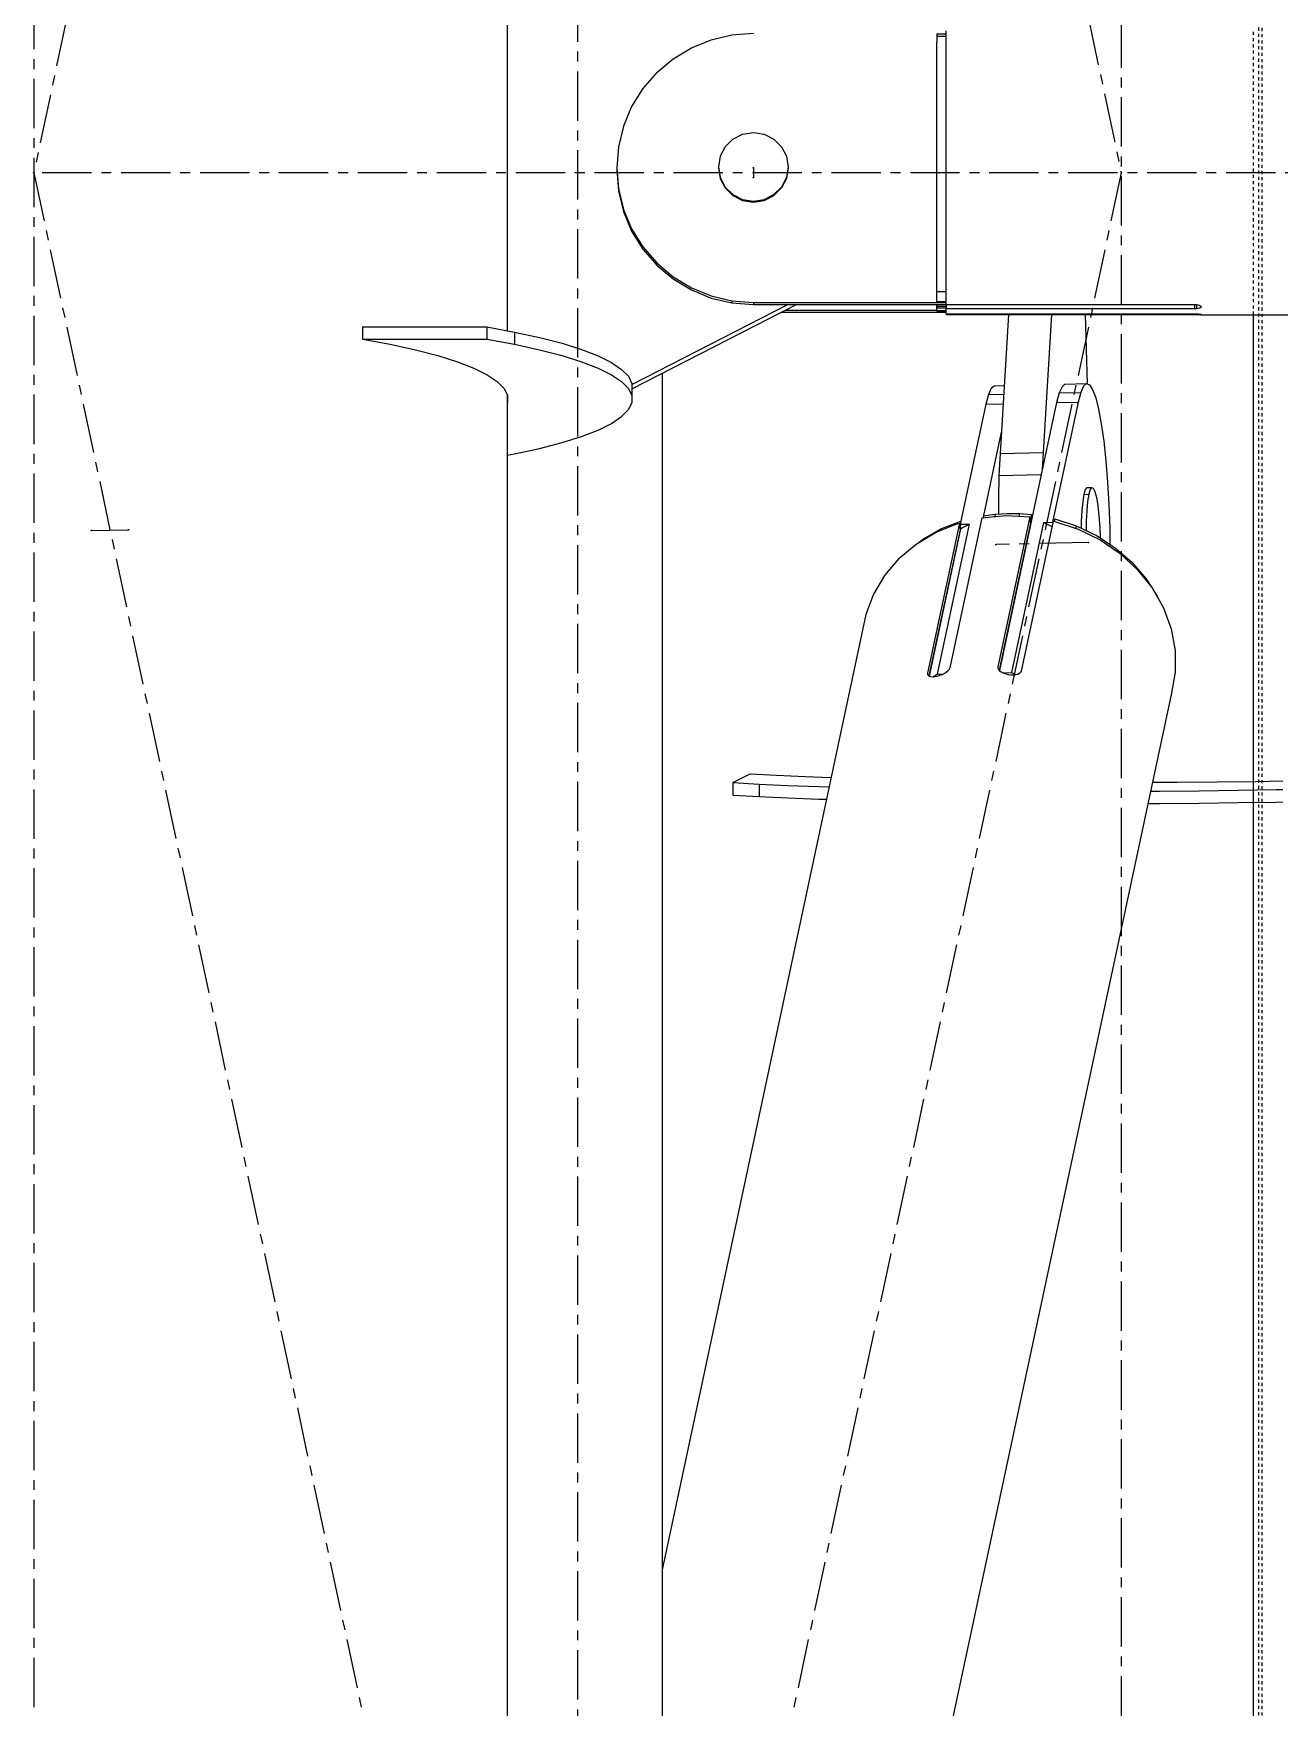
# Model space of a CAD drawing. Header units: millimetres. Extents: x 5143 to 30813, y 232 to 21408.
# Drawn here: x 22899.9 to 23100.5, y 16313.3 to 16582.7 of the extents above; entities that cross this region are included whole.
import ezdxf

# ---------------------------------------------------------------- set-up
doc = ezdxf.new("R2010")
doc.units = ezdxf.units.MM
doc.header["$LTSCALE"] = 0.25
for name, pattern in [('CENTER', [50.8, 31.75, -6.35, 6.35, -6.35]), ('XKITLINE00', [0]), ('XKITLINE02', [4, 2, -2])]:
    doc.linetypes.add(name, pattern=pattern)

msp = doc.modelspace()

# ---------------------------------------------------------------- linework, layer by layer
at = {"color": 8, "linetype": 'CENTER'}
for p, q in [((22900, 17654.86), (22900, 16010.75)), ((22900, 17380.27), (23075, 16560.27)), ((22987.5, 16970.27), (22900, 16560.27)), ((22987.5, 16970.27), (22987.5, 16150.27)), ((23075, 16877.2), (23075, 15209.12)), ((23015.8, 16561.06), (23015.8, 16559.49)), ((23429.99, 16560.28), (22900, 16560.27)), ((22900, 16560.27), (22987.5, 16150.27)), ((23075, 16560.27), (22900, 15740.27)), ((22909.29, 16502.7), (22915.24, 16502.83)), ((23069.7, 16500.77), (23054.83, 16500.44))]:
    msp.add_line(p, q, dxfattribs=at)
at = {"color": 3, "linetype": 'XKITLINE02'}
for p, q in [((23097.15, 16090.12), (23097.15, 17150.24)), ((23097.68, 16090.06), (23097.68, 17150.18)), ((23096.3, 16537.43), (23096.3, 16583.12))]:
    msp.add_line(p, q, dxfattribs=at)
at = {"color": 8, "linetype": 'XKITLINE00'}
for p, q in [((22976.2, 16590.16), (22976.2, 16534.85)), ((23009, 16581.66), (23012.35, 16582.46)), ((23012.35, 16582.46), (23015.8, 16582.72)), ((23045.3, 16582.61), (23046.8, 16582.61)), ((23045.3, 16582.61), (23045.3, 16582.22)), ((23046.8, 16574.99), (23046.8, 16583.07)), ((23002.86, 16578.59), (23005.81, 16580.36)), ((23005.81, 16580.36), (23009, 16581.66)), ((23045.3, 16582.22), (23046.8, 16582.22)), ((23045.3, 16582.22), (23045.3, 16581.26)), ((23045.3, 16539.55), (23045.3, 16581.26)), ((23000.24, 16576.38), (23002.86, 16578.59)), ((23000.24, 16576.38), (22998, 16573.79)), ((23046.8, 16539.09), (23046.8, 16574.99)), ((22998, 16573.79), (22996.19, 16570.9)), ((22996.19, 16570.9), (22994.87, 16567.76)), ((22994.87, 16567.76), (22994.07, 16564.45)), ((23012.5, 16565.66), (23014.06, 16566.45)), ((23014.06, 16566.45), (23015.8, 16566.72)), ((23015.8, 16566.72), (23017.53, 16566.45)), ((23017.53, 16566.45), (23019.09, 16565.66)), ((22994.07, 16564.45), (22993.8, 16561.06)), ((23011.26, 16564.44), (23010.47, 16562.91)), ((23011.26, 16564.44), (23012.5, 16565.66)), ((23019.09, 16565.66), (23020.33, 16564.44)), ((23020.33, 16564.44), (23021.12, 16562.91)), ((22993.8, 16561.06), (22993.8, 16560.71)), ((22993.8, 16561.06), (22994.07, 16557.68)), ((23010.47, 16562.91), (23010.2, 16561.2)), ((23010.2, 16561.2), (23010.2, 16561.06)), ((23010.2, 16561.2), (23010.47, 16559.5)), ((23010.2, 16561.06), (23010.47, 16559.36)), ((23021.12, 16562.91), (23021.4, 16561.2)), ((23021.4, 16561.2), (23021.12, 16559.5)), ((23021.4, 16561.06), (23021.12, 16559.36)), ((23021.4, 16561.2), (23021.4, 16561.06)), ((22993.8, 16560.71), (22994.07, 16557.33)), ((23010.47, 16559.5), (23011.26, 16557.96)), ((23010.47, 16559.36), (23011.26, 16557.82)), ((23021.12, 16559.5), (23020.33, 16557.96)), ((23021.12, 16559.36), (23020.33, 16557.82)), ((22994.07, 16557.68), (22994.87, 16554.37)), ((22994.07, 16557.33), (22994.87, 16554.02)), ((23011.26, 16557.96), (23012.5, 16556.74)), ((23011.26, 16557.82), (23012.5, 16556.6)), ((23012.5, 16556.74), (23014.06, 16555.96)), ((23012.5, 16556.6), (23014.06, 16555.82)), ((23014.06, 16555.96), (23015.8, 16555.69)), ((23014.06, 16555.82), (23015.8, 16555.55)), ((23015.8, 16555.69), (23017.53, 16555.96)), ((23015.8, 16555.55), (23017.53, 16555.82)), ((23015.8, 16555.69), (23015.8, 16555.55)), ((23017.53, 16555.96), (23019.09, 16556.74)), ((23017.53, 16555.82), (23019.09, 16556.6)), ((23019.09, 16556.74), (23020.33, 16557.96)), ((23019.09, 16556.6), (23020.33, 16557.82)), ((22994.87, 16554.37), (22996.19, 16551.23)), ((22994.87, 16554.02), (22996.19, 16550.88)), ((22996.19, 16551.23), (22998, 16548.33)), ((22996.19, 16550.88), (22998, 16547.98)), ((22998, 16548.33), (23000.24, 16545.75)), ((22998, 16547.98), (23000.24, 16545.4)), ((23000.24, 16545.75), (23002.86, 16543.54)), ((23000.24, 16545.4), (23002.86, 16543.19)), ((23002.86, 16543.54), (23005.81, 16541.77)), ((23002.86, 16543.19), (23005.81, 16541.42)), ((23005.81, 16541.77), (23009, 16540.47)), ((23005.81, 16541.42), (23009, 16540.11)), ((23009, 16540.47), (23012.35, 16539.67)), ((23009, 16540.11), (23012.35, 16539.32)), ((23012.35, 16539.67), (23012.35, 16539.32)), ((23012.35, 16539.67), (23015.8, 16539.41)), ((23012.35, 16539.32), (23015.8, 16539.05)), ((23015.8, 16539.41), (23015.8, 16539.05)), ((23015.8, 16539.41), (23046.8, 16539.41)), ((23045.3, 16541.15), (23046.8, 16541.15)), ((23045.3, 16539.55), (23046.8, 16539.55)), ((22996.23, 16526.18), (23021.35, 16539.05)), ((22996.23, 16525.48), (23022.72, 16539.05)), ((23015.8, 16539.05), (23086.8, 16539.05)), ((23020.32, 16537.83), (23046.8, 16537.83)), ((23021.01, 16538.18), (23045.3, 16538.18)), ((23045.3, 16537.98), (23045.3, 16539.04)), ((23045.3, 16538.82), (23046.8, 16538.82)), ((23045.3, 16538.51), (23046.8, 16538.51)), ((23045.3, 16538.09), (23046.8, 16538.09)), ((23045.3, 16537.98), (23046.8, 16537.98)), ((23046.8, 16539.09), (23086.8, 16539.09)), ((23046.8, 16539.04), (23046.8, 16538.41)), ((23046.8, 16539.04), (23046.8, 16538.82)), ((23046.8, 16538.41), (23086.8, 16538.41)), ((23046.8, 16537.56), (23046.8, 16538.41)), ((23046.8, 16537.56), (23046.8, 16537.48)), ((23046.8, 16537.56), (23086.8, 16537.56)), ((23046.8, 16537.48), (23086.8, 16537.48)), ((23056.83, 16537.48), (23055.49, 16515.08)), ((23063.76, 16537.48), (23062.42, 16515.24)), ((23069.21, 16537.48), (23069.53, 16526.28)), ((23086.8, 16539.09), (23087.11, 16539.07)), ((23086.8, 16539.09), (23086.8, 16539.05)), ((23086.8, 16539.04), (23086.8, 16538.41)), ((23086.8, 16538.41), (23087.11, 16538.42)), ((23086.8, 16537.56), (23086.8, 16537.48)), ((23086.8, 16537.56), (23087.11, 16537.56)), ((23086.8, 16537.48), (23087.11, 16537.48)), ((23087.11, 16539.07), (23087.39, 16539.02)), ((23087.11, 16539.07), (23087.11, 16538.42)), ((23087.11, 16538.42), (23087.39, 16538.45)), ((23087.11, 16537.56), (23087.11, 16537.48)), ((23087.11, 16537.56), (23087.39, 16537.55)), ((23087.11, 16537.48), (23087.39, 16537.47)), ((23087.39, 16539.02), (23087.63, 16538.93)), ((23087.39, 16538.45), (23087.63, 16538.51)), ((23087.39, 16537.55), (23087.63, 16537.53)), ((23087.39, 16537.47), (23087.63, 16537.45)), ((23087.63, 16538.93), (23087.8, 16538.82)), ((23087.63, 16538.51), (23087.8, 16538.57)), ((23087.63, 16537.53), (23087.8, 16537.51)), ((23087.63, 16537.45), (23087.8, 16537.43)), ((23087.8, 16538.82), (23087.88, 16538.74)), ((23087.8, 16538.57), (23087.88, 16538.65)), ((23087.8, 16537.51), (23087.88, 16537.48)), ((23087.8, 16537.43), (23087.88, 16537.45)), ((23087.8, 16537.43), (23242.19, 16537.43)), ((23087.88, 16538.74), (23087.88, 16538.65)), ((23087.88, 16537.48), (23087.88, 16537.45)), ((22952.88, 16535.46), (22952.88, 16533.49)), ((22952.88, 16535.46), (22972.88, 16535.46)), ((22972.88, 16535.46), (22972.88, 16533.49)), ((22972.88, 16535.46), (22977.34, 16534.64)), ((22977.34, 16534.64), (22977.34, 16532.67)), ((22977.34, 16534.64), (22981.4, 16533.76)), ((22952.88, 16533.49), (22957.34, 16532.67)), ((22952.88, 16533.49), (22972.88, 16533.49)), ((22957.34, 16532.67), (22961.4, 16531.79)), ((22961.4, 16531.79), (22965.01, 16530.85)), ((22972.88, 16533.49), (22977.34, 16532.67)), ((22977.34, 16532.67), (22981.4, 16531.79)), ((22981.4, 16533.76), (22985.01, 16532.82)), ((22981.4, 16531.79), (22985.01, 16530.85)), ((22985.01, 16532.82), (22988.16, 16531.83)), ((22988.16, 16531.83), (22990.81, 16530.8)), ((22965.01, 16530.85), (22968.16, 16529.86)), ((22968.16, 16529.86), (22970.81, 16528.83)), ((22970.81, 16528.83), (22972.96, 16527.76)), ((22985.01, 16530.85), (22988.16, 16529.86)), ((22988.16, 16529.86), (22990.81, 16528.83)), ((22990.81, 16530.8), (22992.96, 16529.73)), ((22990.81, 16528.83), (22992.96, 16527.76)), ((22992.96, 16529.73), (22994.59, 16528.63)), ((22994.59, 16528.63), (22995.68, 16527.51)), ((22972.96, 16527.76), (22974.59, 16526.66)), ((22974.59, 16526.66), (22975.68, 16525.54)), ((22992.96, 16527.76), (22994.59, 16526.66)), ((22994.59, 16526.66), (22995.68, 16525.54)), ((22995.68, 16527.51), (22996.23, 16526.38)), ((22996.23, 16526.38), (22996.23, 16524.42)), ((23001.09, 16527.97), (23001.09, 16226.85)), ((23054.06, 16525.58), (23054.54, 16525.99)), ((23054.54, 16525.99), (23056.14, 16526.03)), ((23065.46, 16525.83), (23065.01, 16524.83)), ((23065.46, 16525.83), (23065.94, 16526.25)), ((23065.94, 16526.25), (23069.41, 16526.33)), ((23068.93, 16525.91), (23068.48, 16524.91)), ((23068.93, 16525.91), (23069.41, 16526.33)), ((23069.41, 16526.33), (23069.9, 16526.15)), ((23069.9, 16526.15), (23070.39, 16525.4)), ((22975.68, 16525.54), (22976.23, 16524.42)), ((22976.2, 16524.48), (22976.2, 16010.75)), ((22976.23, 16523.28), (22976.2, 16523.22)), ((22976.23, 16524.42), (22976.23, 16523.28)), ((22995.68, 16525.54), (22996.23, 16524.42)), ((22996.23, 16523.28), (22995.68, 16522.15)), ((22996.23, 16524.42), (22996.23, 16523.28)), ((23053.61, 16524.58), (23053.2, 16523.02)), ((23054.06, 16525.58), (23053.61, 16524.58)), ((23053.61, 16524.58), (23056.06, 16524.63)), ((23064.6, 16523.28), (23055.4, 16480.18)), ((23068.07, 16523.35), (23063.95, 16504.04)), ((23065.01, 16524.83), (23064.6, 16523.28)), ((23064.6, 16523.28), (23068.07, 16523.35)), ((23065.01, 16524.83), (23068.48, 16524.91)), ((23068.48, 16524.91), (23068.07, 16523.35)), ((23070.39, 16525.4), (23070.88, 16524.07)), ((23070.88, 16524.07), (23071.34, 16522.21)), ((22992.96, 16519.94), (22994.59, 16521.03)), ((22995.68, 16522.15), (22994.59, 16521.03)), ((23053.2, 16523.02), (23049.08, 16503.71)), ((23053.2, 16523.02), (23055.97, 16523.08)), ((23071.34, 16522.21), (23071.78, 16519.86)), ((22985.01, 16516.84), (22988.16, 16517.84)), ((22988.16, 16517.84), (22990.81, 16518.87)), ((22990.81, 16518.87), (22992.96, 16519.94)), ((23055.69, 16518.53), (23052.83, 16505.1)), ((23071.78, 16519.86), (23072.17, 16517.08)), ((22976.2, 16514.81), (22977.34, 16515.02)), ((22977.34, 16515.02), (22981.4, 16515.91)), ((22981.4, 16515.91), (22985.01, 16516.84)), ((23055.49, 16515.08), (23055.32, 16511.55)), ((23055.49, 16515.08), (23062.42, 16515.24)), ((23062.42, 16515.24), (23062.29, 16512.48)), ((23072.17, 16517.08), (23072.5, 16513.93)), ((23072.5, 16513.93), (23072.78, 16510.5)), ((23055.32, 16511.55), (23055.23, 16507.77)), ((23055.32, 16511.55), (23062.13, 16511.7)), ((23072.78, 16510.5), (23072.99, 16506.87)), ((23055.23, 16507.77), (23055.22, 16505.37)), ((23068.79, 16507.38), (23068.65, 16505.9)), ((23068.97, 16508.52), (23068.79, 16507.38)), ((23069.19, 16509.28), (23068.97, 16508.52)), ((23068.97, 16508.52), (23069.77, 16508.54)), ((23069.44, 16509.61), (23069.19, 16509.28)), ((23069.44, 16509.61), (23070.23, 16509.63)), ((23069.58, 16507.39), (23069.44, 16505.92)), ((23069.77, 16508.54), (23069.58, 16507.39)), ((23069.99, 16509.3), (23069.77, 16508.54)), ((23070.23, 16509.63), (23069.99, 16509.3)), ((23070.23, 16509.63), (23070.49, 16509.51)), ((23070.49, 16509.51), (23070.75, 16508.96)), ((23070.75, 16508.96), (23071, 16508)), ((23071, 16508), (23071.22, 16506.68)), ((23052.56, 16504.74), (23047.4, 16480.6)), ((23052.56, 16504.74), (23056.4, 16505.1)), ((23052.82, 16505.09), (23052.75, 16504.76)), ((23052.82, 16505.09), (23054.73, 16505.34)), ((23054.73, 16505.34), (23054.64, 16504.94)), ((23054.73, 16505.34), (23056.66, 16505.45)), ((23060.29, 16504.92), (23055.14, 16480.77)), ((23056.4, 16505.1), (23060.29, 16504.92)), ((23056.66, 16505.45), (23058.61, 16505.43)), ((23058.61, 16505.43), (23058.51, 16505)), ((23058.61, 16505.43), (23060.55, 16505.27)), ((23060.29, 16504.92), (23060.39, 16503.87)), ((23060.55, 16505.27), (23060.35, 16504.3)), ((23060.35, 16504.3), (23060.41, 16503.64)), ((23060.55, 16505.27), (23060.61, 16504.6)), ((23064.29, 16504.57), (23064.21, 16504.2)), ((23064.29, 16504.57), (23067.76, 16503.44)), ((23068.65, 16505.9), (23068.56, 16504.17)), ((23069.44, 16505.92), (23069.36, 16504.19)), ((23071.22, 16506.68), (23071.4, 16505.07)), ((23071.4, 16505.07), (23071.54, 16503.23)), ((23072.99, 16506.87), (23073.13, 16503.13)), ((23041.99, 16500.52), (23045.19, 16502.42)), ((23043.02, 16501.26), (23045.98, 16502.95)), ((23048.96, 16503.9), (23043.81, 16479.75)), ((23049.06, 16502.82), (23044.04, 16479.31)), ((23049.15, 16502.96), (23044.09, 16479.29)), ((23045.19, 16502.42), (23048.72, 16503.84)), ((23050.54, 16503.74), (23045.38, 16479.6)), ((23045.98, 16502.95), (23045.93, 16502.72)), ((23045.98, 16502.95), (23049.19, 16504.22)), ((23048.72, 16503.84), (23048.96, 16503.9)), ((23048.96, 16503.9), (23049.06, 16502.82)), ((23049.09, 16503.59), (23049.02, 16503.27)), ((23049.02, 16503.27), (23049.08, 16502.64)), ((23049.08, 16503.71), (23050.54, 16503.74)), ((23049.08, 16503.71), (23049.15, 16502.96)), ((23049.15, 16502.96), (23050.54, 16503.74)), ((23060.39, 16503.87), (23055.34, 16480.24)), ((23062.49, 16504.01), (23057.33, 16479.86)), ((23064.03, 16504.23), (23058.88, 16480.09)), ((23062.49, 16504.01), (23063.95, 16504.04)), ((23062.49, 16504.01), (23063.84, 16503.37)), ((23063.95, 16504.04), (23063.96, 16503.91)), ((23064.03, 16504.23), (23064.28, 16504.18)), ((23064.28, 16504.18), (23068.05, 16502.93)), ((23067.76, 16503.44), (23067.68, 16503.06)), ((23067.76, 16503.44), (23071.03, 16501.88)), ((23068.05, 16502.93), (23071.59, 16501.18)), ((23068.56, 16504.17), (23068.54, 16503.06)), ((23069.36, 16504.19), (23069.33, 16502.69)), ((23071.03, 16501.88), (23074.02, 16499.92)), ((23071.54, 16503.23), (23071.62, 16501.49)), ((23073.13, 16503.13), (23073.17, 16500.48)), ((23039.2, 16498.19), (23041.99, 16500.52)), ((23042.41, 16500.77), (23043.02, 16501.26)), ((23071.59, 16501.18), (23074.81, 16498.98)), ((23074.02, 16499.92), (23076.68, 16497.62)), ((23074.81, 16498.98), (23077.62, 16496.39)), ((23039.2, 16498.19), (23036.88, 16495.48)), ((23076.68, 16497.62), (23078.95, 16495.01)), ((23077.62, 16496.39), (23079.97, 16493.46)), ((23036.88, 16495.48), (23035.1, 16492.46)), ((23078.95, 16495.01), (23079.86, 16493.58)), ((23035.1, 16492.46), (23033.89, 16489.2)), ((23079.97, 16493.46), (23081.78, 16490.27)), ((23080.13, 16493.17), (23080.78, 16492.16)), ((23080.78, 16492.16), (23081.03, 16491.58)), ((23033.89, 16489.2), (23001.09, 16335.51)), ((23081.78, 16490.27), (23083.02, 16486.9)), ((23083.02, 16486.9), (23083.65, 16483.42)), ((23083.65, 16483.42), (23083.67, 16479.94)), ((23046.89, 16479.96), (23047.14, 16480.18)), ((23047.28, 16480.36), (23047.14, 16480.18)), ((23047.32, 16480.4), (23047.28, 16480.36)), ((23047.4, 16480.6), (23047.32, 16480.4)), ((23055.14, 16480.77), (23055.14, 16480.57)), ((23055.14, 16480.57), (23055.16, 16480.53)), ((23055.16, 16480.53), (23055.24, 16480.36)), ((23055.24, 16480.36), (23055.42, 16480.15)), ((23055.42, 16480.15), (23055.69, 16479.95)), ((23058.88, 16480.09), (23058.79, 16479.9)), ((23043.81, 16479.75), (23043.81, 16479.56)), ((23043.81, 16479.56), (23043.9, 16479.41)), ((23043.9, 16479.41), (23044.08, 16479.29)), ((23044.08, 16479.29), (23044.34, 16479.22)), ((23044.34, 16479.22), (23044.65, 16479.19)), ((23044.65, 16479.19), (23045.02, 16479.22)), ((23044.66, 16479.19), (23045.38, 16479.6)), ((23045.02, 16479.22), (23045.41, 16479.29)), ((23045.38, 16479.6), (23046.32, 16479.62)), ((23045.41, 16479.29), (23045.82, 16479.41)), ((23045.82, 16479.41), (23046.21, 16479.56)), ((23046.21, 16479.56), (23046.58, 16479.75)), ((23046.58, 16479.75), (23046.89, 16479.96)), ((23055.69, 16479.95), (23056.02, 16479.78)), ((23055.93, 16479.83), (23057.33, 16479.86)), ((23056.02, 16479.78), (23056.4, 16479.64)), ((23056.4, 16479.64), (23056.81, 16479.54)), ((23056.81, 16479.54), (23057.24, 16479.49)), ((23057.24, 16479.49), (23057.64, 16479.48)), ((23057.33, 16479.86), (23058.05, 16479.53)), ((23057.64, 16479.48), (23058.02, 16479.52)), ((23058.02, 16479.52), (23058.35, 16479.61)), ((23058.35, 16479.61), (23058.61, 16479.73)), ((23058.61, 16479.73), (23058.79, 16479.9)), ((23083.67, 16479.94), (23083.06, 16476.53)), ((23083.06, 16476.53), (23016.39, 16164.09)), ((23012.47, 16462.15), (23015.28, 16463.58)), ((23012.47, 16462.15), (23016.7, 16461.91)), ((23012.47, 16462.15), (23012.47, 16460.15)), ((23015.28, 16463.58), (23019.51, 16463.35)), ((23016.7, 16461.91), (23021.33, 16461.7)), ((23016.7, 16461.91), (23016.7, 16459.92)), ((23019.51, 16463.35), (23024.15, 16463.13)), ((23021.33, 16461.7), (23026.33, 16461.5)), ((23024.15, 16463.13), (23028.29, 16462.97)), ((23026.33, 16461.5), (23027.96, 16461.45)), ((23080.01, 16462.21), (23083.97, 16462.22)), ((23083.97, 16462.22), (23090.35, 16462.27)), ((23090.35, 16462.27), (23096.62, 16462.35)), ((23096.62, 16462.35), (23101, 16462.42)), ((23012.47, 16460.15), (23016.7, 16459.92)), ((23016.7, 16459.92), (23021.33, 16459.7)), ((23021.33, 16459.7), (23026.33, 16459.5)), ((23026.33, 16459.5), (23027.54, 16459.46)), ((23079.28, 16458.79), (23081.16, 16458.79)), ((23079.7, 16460.79), (23081.16, 16460.79)), ((23081.16, 16460.79), (23087.54, 16460.84)), ((23081.16, 16458.79), (23087.54, 16458.84)), ((23087.54, 16460.84), (23093.81, 16460.92)), ((23087.54, 16458.84), (23093.81, 16458.92)), ((23093.81, 16460.92), (23099.93, 16461.02)), ((23093.81, 16458.92), (23099.93, 16459.02)), ((23099.93, 16461.02), (23101, 16461.04)), ((23099.93, 16459.02), (23101, 16459.04))]:
    msp.add_line(p, q, dxfattribs=at)
at = {"color": 7, "linetype": 'XKITLINE00'}
msp.add_line((23096.3, 16090.05), (23096.3, 16537.43), dxfattribs=at)
at = {"color": 8, "linetype": 'XKITLINE00'}
for centre in [(23015.8, 16561.06), (22900, 16560.27), (22900, 16560.27), (22900, 16560.27), (23015.8, 16559.49), (23075, 16560.27), (23075, 16560.27), (22909.29, 16502.7), (22915.24, 16502.83), (23054.83, 16500.44), (23069.7, 16500.77)]:
    msp.add_circle(centre, 0.05, dxfattribs=at)

doc.saveas('drawing.dxf')
